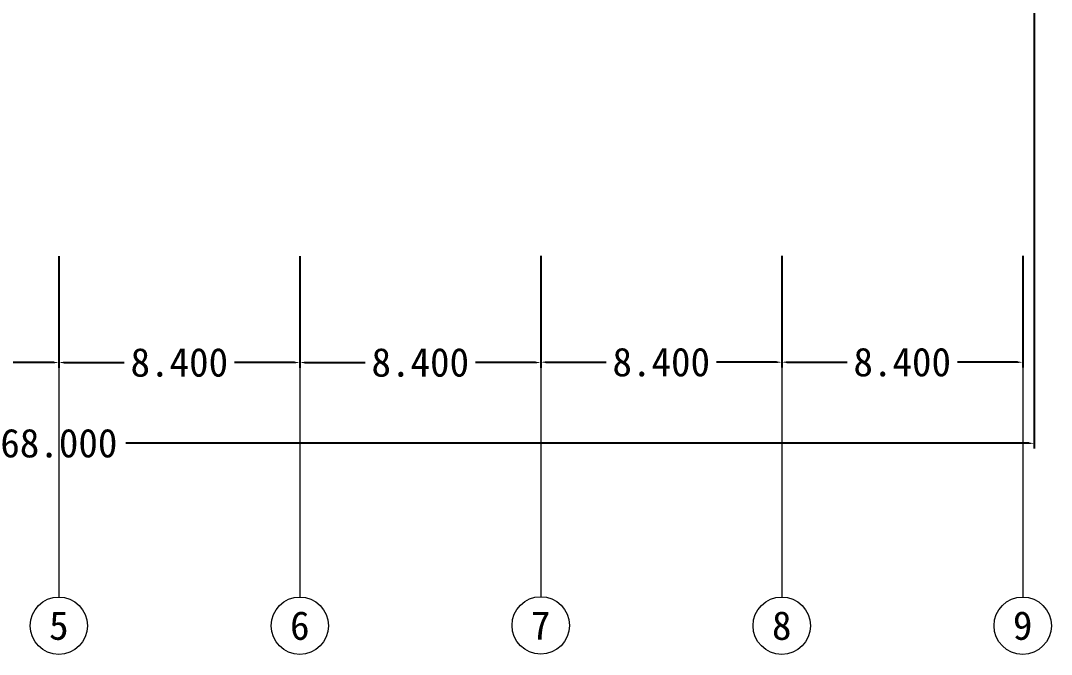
# Model space of a CAD drawing. Header units: metres. Extents: x -302 to 587, y -65 to 94.
# Drawn here: x 248.88 to 284.81, y -54.99 to -32.89 of the extents above; entities that cross this region are included whole.
import ezdxf

# ---------------------------------------------------------------- set-up
doc = ezdxf.new("R2010")
doc.units = ezdxf.units.M
doc.layers.add('PUB_TEXT', color=7, linetype='Continuous', lineweight=9)
doc.styles.add('mystyle', font='', dxfattribs={"height": 1})
doc.styles.get('mystyle').set_extended_font_data('SimSun')
doc.dimstyles.new('myyyy', dxfattribs={"dimtxt": 1, "dimasz": 0.18, "dimexe": 0.18, "dimexo": 0.0625, "dimgap": 0.09, "dimtad": 0, "dimtoh": 1, "dimdec": 3, "dimrnd": 0.001, "dimzin": 0, "dimdsep": 46, "dimtxsty": 'Standard', "dimcen": 0.09, "dimadec": 0, "dimazin": 0, "dimtfac": 1, "dimtdec": 3, "dimtofl": 0, "dimtmove": 0, "dimatfit": 3, "dimfxl": 1, "dimtolj": 1, "dimtzin": 0, "dimarcsym": 0})

# ---------------------------------------------------------------- blocks, each defined once
blk = doc.blocks.new('*D74')
at = {"layer": 'Defpoints', "color": 0, "ltscale": 3, "transparency": 16777216}
for p in [(241.814, -41.04), (250.214, -41.04), (250.214, -44.814)]:
    blk.add_point(p, dxfattribs=at)
at = {"layer": 'PUB_TEXT', "color": 0, "lineweight": -2, "ltscale": 3, "transparency": 16777216}
for p, q in [((241.814, -41.103), (241.814, -44.994)), ((250.214, -41.103), (250.214, -44.994)), ((241.994, -44.814), (244.09, -44.814)), ((250.034, -44.814), (247.937, -44.814))]:
    blk.add_line(p, q, dxfattribs=at)
at = {"layer": 'PUB_TEXT', "color": 0, "ltscale": 3, "transparency": 16777216}
for points in [[(241.994, -44.784), (241.994, -44.844), (241.814, -44.814)], [(250.034, -44.784), (250.034, -44.844), (250.214, -44.814)]]:
    blk.add_solid(points, dxfattribs=at)
at = {"layer": 'PUB_TEXT', "color": 0, "ltscale": 3, "transparency": 16777216, "insert": (246.014, -44.814), "char_height": 1, "attachment_point": 5}
blk.add_mtext('\\A1;8.400', dxfattribs=at)
blk = doc.blocks.new('*D75')
at = {"layer": 'Defpoints', "color": 0, "ltscale": 3, "transparency": 16777216}
for p in [(250.214, -41.04), (258.614, -41.04), (258.614, -44.814)]:
    blk.add_point(p, dxfattribs=at)
at = {"layer": 'PUB_TEXT', "color": 0, "lineweight": -2, "ltscale": 3, "transparency": 16777216}
for p, q in [((250.214, -41.103), (250.214, -44.994)), ((258.614, -41.103), (258.614, -44.994)), ((250.394, -44.814), (252.49, -44.814)), ((258.434, -44.814), (256.337, -44.814))]:
    blk.add_line(p, q, dxfattribs=at)
at = {"layer": 'PUB_TEXT', "color": 0, "ltscale": 3, "transparency": 16777216}
for points in [[(250.394, -44.784), (250.394, -44.844), (250.214, -44.814)], [(258.434, -44.784), (258.434, -44.844), (258.614, -44.814)]]:
    blk.add_solid(points, dxfattribs=at)
at = {"layer": 'PUB_TEXT', "color": 0, "ltscale": 3, "transparency": 16777216, "insert": (254.414, -44.814), "char_height": 1, "attachment_point": 5}
blk.add_mtext('\\A1;8.400', dxfattribs=at)
blk = doc.blocks.new('*D76')
at = {"layer": 'Defpoints', "color": 0, "ltscale": 3, "transparency": 16777216}
for p in [(258.614, -41.04), (267.014, -41.04), (267.014, -44.814)]:
    blk.add_point(p, dxfattribs=at)
at = {"layer": 'PUB_TEXT', "color": 0, "lineweight": -2, "ltscale": 3, "transparency": 16777216}
for p, q in [((258.614, -41.103), (258.614, -44.994)), ((267.014, -41.103), (267.014, -44.994)), ((258.794, -44.814), (260.89, -44.814)), ((266.834, -44.814), (264.737, -44.814))]:
    blk.add_line(p, q, dxfattribs=at)
at = {"layer": 'PUB_TEXT', "color": 0, "ltscale": 3, "transparency": 16777216}
for points in [[(258.794, -44.784), (258.794, -44.844), (258.614, -44.814)], [(266.834, -44.784), (266.834, -44.844), (267.014, -44.814)]]:
    blk.add_solid(points, dxfattribs=at)
at = {"layer": 'PUB_TEXT', "color": 0, "ltscale": 3, "transparency": 16777216, "insert": (262.814, -44.814), "char_height": 1, "attachment_point": 5}
blk.add_mtext('\\A1;8.400', dxfattribs=at)
blk = doc.blocks.new('*D77')
at = {"layer": 'Defpoints', "color": 0, "ltscale": 3, "transparency": 16777216}
for p in [(267.014, -41.029), (275.414, -41.029), (275.414, -44.803)]:
    blk.add_point(p, dxfattribs=at)
at = {"layer": 'PUB_TEXT', "color": 0, "lineweight": -2, "ltscale": 3, "transparency": 16777216}
for p, q in [((267.014, -41.092), (267.014, -44.983)), ((275.414, -41.092), (275.414, -44.983)), ((267.194, -44.803), (269.29, -44.803)), ((275.234, -44.803), (273.137, -44.803))]:
    blk.add_line(p, q, dxfattribs=at)
at = {"layer": 'PUB_TEXT', "color": 0, "ltscale": 3, "transparency": 16777216}
for points in [[(267.194, -44.773), (267.194, -44.833), (267.014, -44.803)], [(275.234, -44.773), (275.234, -44.833), (275.414, -44.803)]]:
    blk.add_solid(points, dxfattribs=at)
at = {"layer": 'PUB_TEXT', "color": 0, "ltscale": 3, "transparency": 16777216, "insert": (271.214, -44.803), "char_height": 1, "attachment_point": 5}
blk.add_mtext('\\A1;8.400', dxfattribs=at)
blk = doc.blocks.new('*D78')
at = {"layer": 'Defpoints', "color": 0, "ltscale": 3, "transparency": 16777216}
for p in [(275.414, -41.029), (283.814, -41.029), (283.814, -44.803)]:
    blk.add_point(p, dxfattribs=at)
at = {"layer": 'PUB_TEXT', "color": 0, "lineweight": -2, "ltscale": 3, "transparency": 16777216}
for p, q in [((275.414, -41.092), (275.414, -44.983)), ((283.814, -41.092), (283.814, -44.983)), ((275.594, -44.803), (277.69, -44.803)), ((283.634, -44.803), (281.537, -44.803))]:
    blk.add_line(p, q, dxfattribs=at)
at = {"layer": 'PUB_TEXT', "color": 0, "ltscale": 3, "transparency": 16777216}
for points in [[(275.594, -44.773), (275.594, -44.833), (275.414, -44.803)], [(283.634, -44.773), (283.634, -44.833), (283.814, -44.803)]]:
    blk.add_solid(points, dxfattribs=at)
at = {"layer": 'PUB_TEXT', "color": 0, "ltscale": 3, "transparency": 16777216, "insert": (279.614, -44.803), "char_height": 1, "attachment_point": 5}
blk.add_mtext('\\A1;8.400', dxfattribs=at)
blk = doc.blocks.new('*D94')
at = {"layer": 'Defpoints', "color": 0, "ltscale": 3, "transparency": 16777216}
for p in [(216.214, -2.674), (284.214, -7.44), (284.214, -47.631)]:
    blk.add_point(p, dxfattribs=at)
at = {"layer": 'PUB_TEXT', "color": 0, "lineweight": -2, "ltscale": 3, "transparency": 16777216}
for p, q in [((216.214, -2.737), (216.214, -47.811)), ((284.214, -7.503), (284.214, -47.811)), ((216.394, -47.631), (247.874, -47.631)), ((284.034, -47.631), (252.554, -47.631))]:
    blk.add_line(p, q, dxfattribs=at)
at = {"layer": 'PUB_TEXT', "color": 0, "ltscale": 3, "transparency": 16777216}
for points in [[(216.394, -47.601), (216.394, -47.661), (216.214, -47.631)], [(284.034, -47.601), (284.034, -47.661), (284.214, -47.631)]]:
    blk.add_solid(points, dxfattribs=at)
at = {"layer": 'PUB_TEXT', "color": 0, "ltscale": 3, "transparency": 16777216, "insert": (250.214, -47.631), "char_height": 1, "attachment_point": 5}
blk.add_mtext('\\A1;68.000', dxfattribs=at)

msp = doc.modelspace()

# ---------------------------------------------------------------- linework, layer by layer
at = {"layer": 'PUB_TEXT', "ltscale": 3}
for p, q in [((250.2136, -44.9943), (250.2136, -52.9943)), ((258.6136, -44.9943), (258.6136, -52.9943)), ((267.0136, -44.9832), (267.0136, -52.9832)), ((275.4136, -44.9943), (275.4136, -52.9943)), ((283.8136, -44.9943), (283.8136, -52.9943))]:
    msp.add_line(p, q, dxfattribs=at)
for centre in [(250.2136, -53.9943), (258.6136, -53.9943), (267.0136, -53.9832), (275.4136, -53.9943), (283.8136, -53.9943)]:
    msp.add_circle(centre, 1, dxfattribs=at)

# ---------------------------------------------------------------- texts
at = {"layer": 'PUB_TEXT', "ltscale": 3, "char_height": 1, "attachment_point": 5, "style": 'mystyle'}
for s, insert in [('5', (250.2136, -53.9943)), ('6', (258.6136, -53.9943)), ('7', (267.0136, -53.9832)), ('8', (275.4136, -53.9943)), ('9', (283.8136, -53.9943))]:
    msp.add_mtext_dynamic_manual_height_columns(s, width=1.774604, gutter_width=5, heights=[0], dxfattribs=dict(at, insert=insert))

# ---------------------------------------------------------------- dimensions: what is measured, and where the dimension line sits
at = {"layer": 'PUB_TEXT', "ltscale": 3}
for base, p1, p2, picture, middle in [((284.2136, -47.6309), (216.2136, -2.6742), (284.2136, -7.4402), '*D94', (250.2136, -47.6309)), ((250.2136, -44.8143), (241.8136, -41.0402), (250.2136, -41.0402), '*D74', (246.0136, -44.8143)), ((258.6136, -44.8143), (250.2136, -41.0402), (258.6136, -41.0402), '*D75', (254.4136, -44.8143)), ((267.0136, -44.8143), (258.6136, -41.0402), (267.0136, -41.0402), '*D76', (262.8136, -44.8143)), ((275.4136, -44.8032), (267.0136, -41.0291), (275.4136, -41.0291), '*D77', (271.2136, -44.8032)), ((283.8136, -44.8032), (275.4136, -41.0291), (283.8136, -41.0291), '*D78', (279.6136, -44.8032))]:
    dim = msp.add_linear_dim(base=base, p1=p1, p2=p2, dimstyle='myyyy', dxfattribs=at)
    dim.commit()
    dim.dimension.update_dxf_attribs({"geometry": picture, "text_midpoint": middle})

doc.saveas('drawing.dxf')
